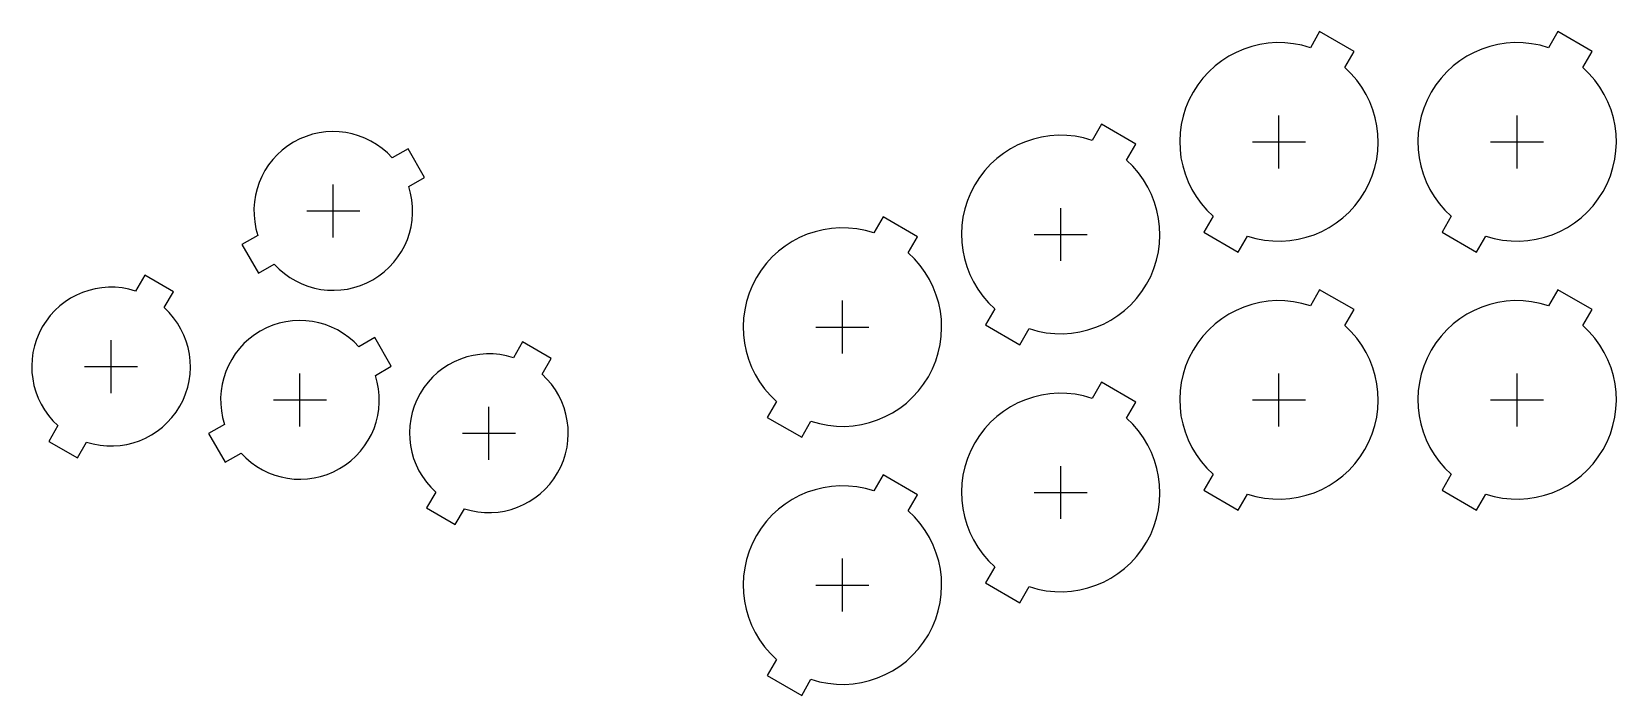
# Model space of a CAD drawing. Header units: millimetres. Extents: x -41 to 199, y -45 to 56.
import ezdxf

# ---------------------------------------------------------------- set-up
doc = ezdxf.new("R2010")
doc.units = ezdxf.units.MM
for name, color, linetype in [('BUTTONS_24', 1, 'Continuous'), ('BUTTONS_30', 5, 'Continuous'), ('REFERENCE', 8, 'Continuous')]:
    doc.layers.add(name, color=color, linetype=linetype)

msp = doc.modelspace()

# ---------------------------------------------------------------- linework, layer by layer
at = {"layer": 'BUTTONS_24'}
for points in [[(13.95, 36.59, 0.809427), (-6.38, 24.86), (-8.77, 23.47), (-6.27, 19.14), (-3.88, 20.53, 0.809427), (16.45, 32.26), (18.84, 33.64), (16.34, 37.97)], [(-24.86, 16.45, 0.809427), (-36.59, -3.88), (-37.97, -6.27), (-33.64, -8.77), (-32.26, -6.38, 0.809427), (-20.53, 13.95), (-19.14, 16.34), (-23.47, 18.84)], [(8.91, 8.03, 0.809427), (-11.41, -3.7), (-13.81, -5.08), (-11.31, -9.42), (-8.91, -8.03, 0.809427), (11.41, 3.7), (13.81, 5.08), (11.31, 9.42)], [(32.26, 6.38, 0.809427), (20.53, -13.95), (19.14, -16.34), (23.47, -18.84), (24.86, -16.45, 0.809427), (36.59, 3.88), (37.97, 6.27), (33.64, 8.77)]]:
    msp.add_lwpolyline(points, format="xyb", close=True, dxfattribs=at)
at = {"layer": 'BUTTONS_30'}
for points in [[(152.75, 53.23, 0.816497), (138.05, 27.77), (136.65, 25.34), (141.85, 22.34), (143.25, 24.77, 0.816497), (157.95, 50.23), (159.35, 52.66), (154.15, 55.66)], [(188.75, 53.23, 0.816497), (174.05, 27.77), (172.65, 25.34), (177.85, 22.34), (179.25, 24.77, 0.816497), (193.95, 50.23), (195.35, 52.66), (190.15, 55.66)], [(119.75, 39.23, 0.816497), (105.05, 13.77), (103.65, 11.34), (108.85, 8.34), (110.25, 10.77, 0.816497), (124.95, 36.23), (126.35, 38.66), (121.15, 41.66)], [(86.75, 25.23, 0.816497), (72.05, -0.23), (70.65, -2.66), (75.85, -5.66), (77.25, -3.23, 0.816497), (91.95, 22.23), (93.35, 24.66), (88.15, 27.66)], [(152.75, 14.23, 0.816497), (138.05, -11.23), (136.65, -13.66), (141.85, -16.66), (143.25, -14.23, 0.816497), (157.95, 11.23), (159.35, 13.66), (154.15, 16.66)], [(188.75, 14.23, 0.816497), (174.05, -11.23), (172.65, -13.66), (177.85, -16.66), (179.25, -14.23, 0.816497), (193.95, 11.23), (195.35, 13.66), (190.15, 16.66)], [(119.75, 0.23, 0.816497), (105.05, -25.23), (103.65, -27.66), (108.85, -30.66), (110.25, -28.23, 0.816497), (124.95, -2.77), (126.35, -0.34), (121.15, 2.66)], [(86.75, -13.77, 0.816497), (72.05, -39.23), (70.65, -41.66), (75.85, -44.66), (77.25, -42.23, 0.816497), (91.95, -16.77), (93.35, -14.34), (88.15, -11.34)]]:
    msp.add_lwpolyline(points, format="xyb", close=True, dxfattribs=at)
at = {"layer": 'REFERENCE'}
for p, q in [((148, 35), (148, 43)), ((184, 35), (184, 43)), ((144, 39), (152, 39)), ((180, 39), (188, 39)), ((5.04, 24.56), (5.04, 32.56)), ((115, 21), (115, 29)), ((1.04, 28.56), (9.04, 28.56)), ((111, 25), (119, 25)), ((82, 7), (82, 15)), ((78, 11), (86, 11)), ((-28.56, 1.04), (-28.56, 9.04)), ((-32.56, 5.04), (-24.56, 5.04)), ((0, -4), (0, 4)), ((148, -4), (148, 4)), ((184, -4), (184, 4)), ((-4, 0), (4, 0)), ((144, 0), (152, 0)), ((180, 0), (188, 0)), ((28.56, -9.04), (28.56, -1.04)), ((24.56, -5.04), (32.56, -5.04)), ((115, -18), (115, -10)), ((111, -14), (119, -14)), ((82, -32), (82, -24)), ((78, -28), (86, -28))]:
    msp.add_line(p, q, dxfattribs=at)

doc.saveas('drawing.dxf')
